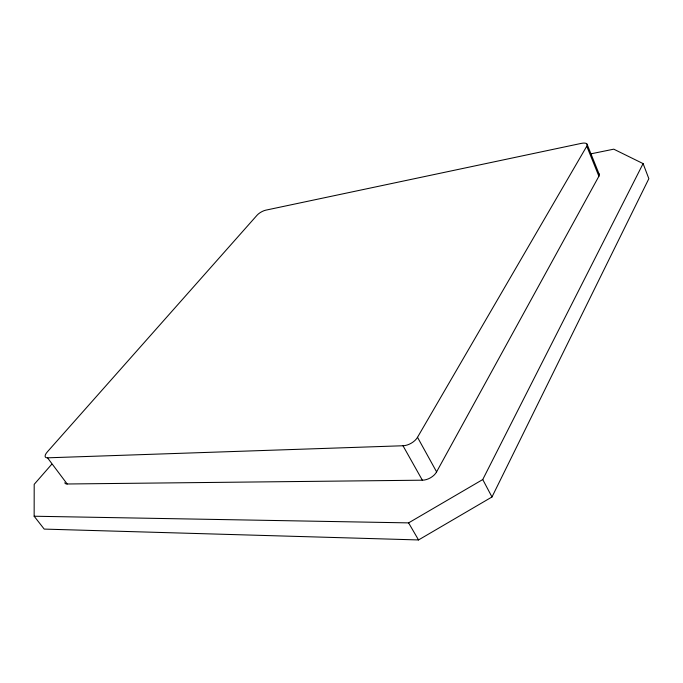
<?xml version="1.0" encoding="UTF-8"?>
<svg xmlns="http://www.w3.org/2000/svg" width="683" height="683" viewBox="0 0 683 683"><rect width="100%" height="100%" fill="white"/><g stroke="black" fill="none" stroke-linecap="round" stroke-linejoin="round"><path stroke-width="1.02" d="M590.804 153.854L613.761 149.167L643.096 163.604L648.85 178.69L491.982 496.976L418.534 539.946L44.207 529.094L34.15 516.228L34.193 484.341L51.712 464.286M34.15 516.228L408.596 522.879L482.744 479.543L643.096 163.604M64.783 482.761A9.033 3.722 -36.3 0 0 67.173 483.991L422.35 480.192A11.406 6.574 -29 0 0 436.599 471.868L598.897 176.24A8.913 3.637 -22.7 0 0 598.82 173.713M47.52 457.823L402.996 445.751A11.611 6.326 -29 0 0 417.509 437.291L586.765 146.213A9.033 3.466 -23.1 0 0 581.259 143.396L265.858 210.151A7.078 2.348 -29.5 0 0 257.073 215.205L47.392 451.822A9.161 3.552 -35.8 0 0 47.52 457.823L67.173 483.991M408.596 522.879L418.534 539.946M402.996 445.751L422.35 480.192M417.509 437.291L436.599 471.868M482.744 479.543L491.982 496.976M586.765 146.213L598.897 176.24M587.038 144.139L599.128 174.105"/></g></svg>
